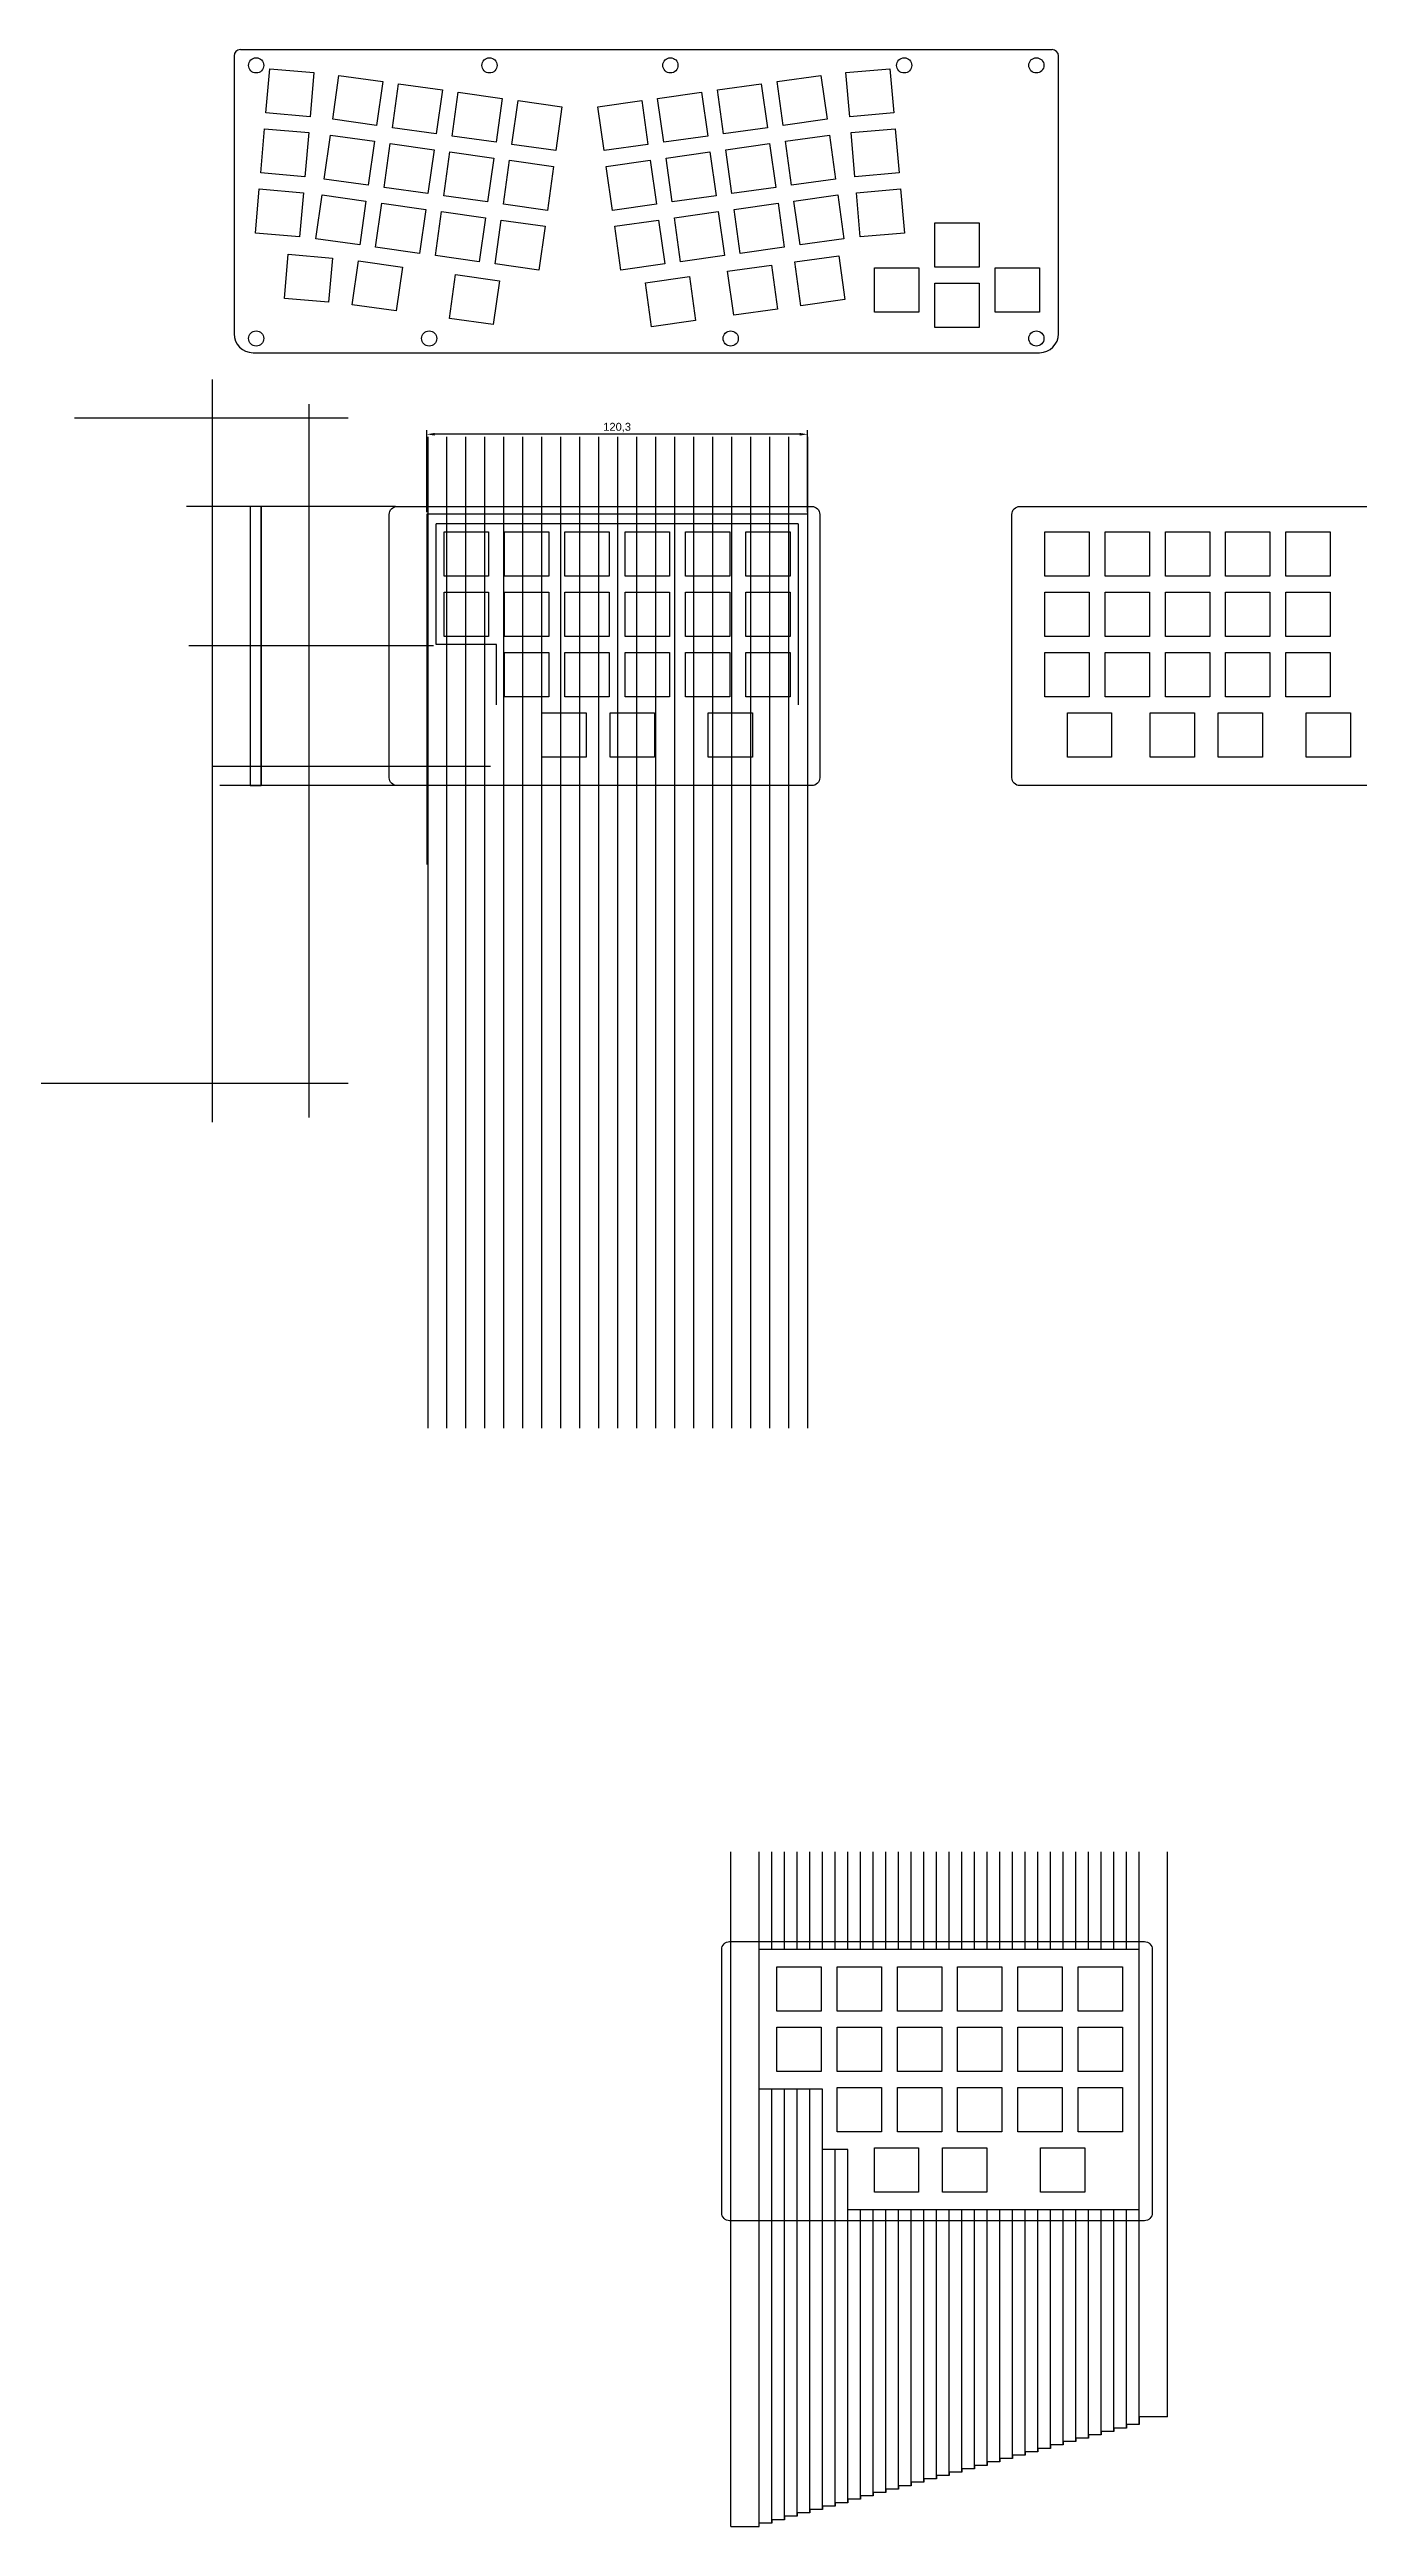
# Model space of a CAD drawing. Header units: millimetres. Extents: x -99 to 1618, y -618 to 242.
# Drawn here: x 708 to 1122, y -618 to 164 of the extents above; entities that cross this region are included whole.
import ezdxf

# ---------------------------------------------------------------- set-up
doc = ezdxf.new("R2010")
doc.units = ezdxf.units.MM
doc.styles.get("Standard").update_dxf_attribs({"font": 'arial.ttf'})
doc.dimstyles.new('ISO-25', dxfattribs={"dimtxt": 2.5, "dimasz": 2.5, "dimexe": 1.25, "dimexo": 0.625, "dimtad": 1, "dimtxsty": 'Standard', "dimcen": 2.5, "dimadec": 0, "dimazin": 0, "dimtfac": 1, "dimtmove": 0, "dimatfit": 3, "dimfxl": 1, "dimarcsym": 0})

# ---------------------------------------------------------------- blocks, each defined once
blk = doc.blocks.new('*D59')
at = {"color": 0, "lineweight": -2, "transparency": 16777216}
for p, q in [((827.56, 17.48), (827.56, 43.37)), ((945.36, 42.12), (830.06, 42.12)), ((947.86, 17.48), (947.86, 43.37))]:
    blk.add_line(p, q, dxfattribs=at)
at = {"color": 0, "transparency": 16777216}
for points in [[(830.06, 42.54), (830.06, 41.7), (827.56, 42.12)], [(945.36, 42.54), (945.36, 41.7), (947.86, 42.12)]]:
    blk.add_solid(points, dxfattribs=at)
at = {"layer": 'Defpoints', "color": 0, "transparency": 16777216}
for p in [(827.56, 42.12), (827.56, 16.86), (947.86, 16.86)]:
    blk.add_point(p, dxfattribs=at)
at = {"color": 0, "transparency": 16777216, "insert": (887.71, 44.25), "char_height": 2.5, "attachment_point": 5}
blk.add_mtext('120,3', dxfattribs=at)
blk = doc.blocks.new('*U64')
at = {"color": 113}
blk.add_line((0, 0), (0, -108.63), dxfattribs=at)
blk = doc.blocks.new('*U65')
at = {"color": 0, "linetype": 'ByBlock', "lineweight": -2, "transparency": 16777216}
for p in [(0, 204.44), (6, 204.44), (12, 204.44), (18, 204.44), (24, 204.44), (30, 204.44), (36, 204.44), (42, 204.44), (48, 204.44), (54, 204.44), (60, 204.44), (66, 204.44), (72, 204.44), (78, 204.44), (84, 204.44), (90, 204.44), (96, 204.44), (102, 204.44), (108, 204.44), (114, 204.44), (120, 204.44), (0, 102.22), (6, 102.22), (12, 102.22), (18, 102.22), (24, 102.22), (30, 102.22), (36, 102.22), (42, 102.22), (48, 102.22), (54, 102.22), (60, 102.22), (66, 102.22), (72, 102.22), (78, 102.22), (84, 102.22), (90, 102.22), (96, 102.22), (102, 102.22), (108, 102.22), (114, 102.22), (120, 102.22), (0, 0), (6, 0), (12, 0), (18, 0), (24, 0), (30, 0), (36, 0), (42, 0), (48, 0), (54, 0), (60, 0), (66, 0), (72, 0), (78, 0), (84, 0), (90, 0), (96, 0), (102, 0), (108, 0), (114, 0), (120, 0)]:
    blk.add_blockref('*U64', p, dxfattribs=at)

msp = doc.modelspace()

# ---------------------------------------------------------------- linework, layer by layer
at = {"color": 9, "true_color": 0xd19cc7}
for p, q in [((766.701, 161.597), (766.701, 73.875)), ((768.701, 163.597), (1025.11, 163.597)), ((1027.11, 73.875), (1027.11, 161.597)), ((868.325, 131.673), (854.462, 133.622)), ((772.701, 67.875), (1021.11, 67.875)), ((942.337, -2.668), (928.338, -2.668)), ((1047.361, -455.796), (1033.362, -455.796))]:
    msp.add_line(p, q, dxfattribs=at)
at = {"color": 235}
for p, q in [((759.767, 59.369), (759.767, -175.099)), ((802.712, 47.181), (716.285, 47.181)), ((790.317, 51.632), (790.317, -173.626)), ((817.712, 19.331), (751.695, 19.331)), ((771.767, 19.331), (771.767, -68.818)), ((775.317, 19.331), (775.317, -68.818)), ((827.562, 16.857), (827.562, -93.734)), ((947.862, 16.857), (827.562, 16.857)), ((947.862, 16.857), (947.862, -71.703)), ((829.712, -24.718), (752.385, -24.718)), ((847.712, -62.818), (759.904, -62.818)), ((817.712, -68.818), (762.192, -68.818)), ((802.712, -162.818), (688.002, -162.818))]:
    msp.add_line(p, q, dxfattribs=at)
at = {"color": 253, "true_color": 0x9898cc}
for p, q in [((830.562, -24.244), (830.562, 13.857)), ((944.862, 13.857), (830.562, 13.857)), ((944.862, 13.857), (944.862, -43.294)), ((849.612, -24.244), (830.562, -24.244)), ((849.612, -43.294), (849.612, -24.244))]:
    msp.add_line(p, q, dxfattribs=at)
at = {"color": 114, "true_color": 0x139b48}
for p, q in [((923.586, -618.471), (923.586, -405.448)), ((932.586, -618.471), (932.586, -405.448)), ((936.586, -436.271), (936.586, -405.448)), ((940.586, -436.271), (940.586, -405.448)), ((944.586, -436.271), (944.586, -405.448)), ((948.586, -436.271), (948.586, -405.448)), ((952.586, -436.271), (952.586, -405.448)), ((956.586, -436.271), (956.586, -405.448)), ((960.586, -436.271), (960.586, -405.448)), ((964.586, -436.271), (964.586, -405.448)), ((968.586, -436.271), (968.586, -405.448)), ((972.586, -436.271), (972.586, -405.448)), ((976.586, -436.271), (976.586, -405.448)), ((980.586, -436.271), (980.586, -405.448)), ((984.586, -436.271), (984.586, -405.448)), ((988.586, -436.271), (988.586, -405.448)), ((992.586, -436.271), (992.586, -405.448)), ((996.586, -436.271), (996.586, -405.448)), ((1000.586, -436.271), (1000.586, -405.448)), ((1004.586, -436.271), (1004.586, -405.448)), ((1008.586, -436.271), (1008.586, -405.448)), ((1012.586, -436.271), (1012.586, -405.448)), ((1016.586, -436.271), (1016.586, -405.448)), ((1020.586, -436.271), (1020.586, -405.448)), ((1024.586, -436.271), (1024.586, -405.448)), ((1028.586, -436.271), (1028.586, -405.448)), ((1032.586, -436.271), (1032.586, -405.448)), ((1036.586, -436.271), (1036.586, -405.448)), ((1040.586, -436.271), (1040.586, -405.448)), ((1044.586, -436.271), (1044.586, -405.448)), ((1048.586, -436.271), (1048.586, -405.448)), ((1052.586, -586.317), (1052.586, -405.448)), ((1061.586, -583.905), (1061.586, -405.448)), ((1052.586, -436.271), (932.586, -436.271)), ((952.586, -480.371), (932.586, -480.371)), ((936.586, -617.399), (936.586, -480.371)), ((940.586, -616.327), (940.586, -480.371)), ((944.586, -615.255), (944.586, -480.371)), ((948.586, -614.184), (948.586, -480.371)), ((952.586, -613.112), (952.586, -480.371)), ((960.586, -499.421), (952.586, -499.421)), ((956.586, -612.04), (956.586, -499.421)), ((960.586, -610.968), (960.586, -499.421)), ((1052.586, -518.471), (960.586, -518.471)), ((964.586, -609.896), (964.586, -518.471)), ((968.586, -608.825), (968.586, -518.471)), ((972.586, -607.753), (972.586, -518.471)), ((976.586, -606.681), (976.586, -518.471)), ((980.586, -605.609), (980.586, -518.471)), ((984.586, -604.537), (984.586, -518.471)), ((988.586, -603.466), (988.586, -518.471)), ((992.586, -602.394), (992.586, -518.471)), ((996.586, -601.322), (996.586, -518.471)), ((1000.586, -600.25), (1000.586, -518.471)), ((1004.586, -599.178), (1004.586, -518.471)), ((1008.586, -598.107), (1008.586, -518.471)), ((1012.586, -597.035), (1012.586, -518.471)), ((1016.586, -595.963), (1016.586, -518.471)), ((1020.586, -594.891), (1020.586, -518.471)), ((1024.586, -593.819), (1024.586, -518.471)), ((1028.586, -592.748), (1028.586, -518.471)), ((1032.586, -591.676), (1032.586, -518.471)), ((1036.586, -590.604), (1036.586, -518.471)), ((1040.586, -589.532), (1040.586, -518.471)), ((1044.586, -588.46), (1044.586, -518.471)), ((1048.586, -587.389), (1048.586, -518.471)), ((1052.586, -586.317), (1048.586, -586.317)), ((1048.586, -586.317), (1048.586, -587.389)), ((1061.586, -583.905), (1052.586, -583.905)), ((1052.586, -583.905), (1052.586, -586.317)), ((1024.586, -593.819), (1020.586, -593.819)), ((1020.586, -593.819), (1020.586, -594.891)), ((1028.586, -592.748), (1024.586, -592.748)), ((1024.586, -592.748), (1024.586, -593.819)), ((1032.586, -591.676), (1028.586, -591.676)), ((1028.586, -591.676), (1028.586, -592.748)), ((1036.586, -590.604), (1032.586, -590.604)), ((1032.586, -590.604), (1032.586, -591.676)), ((1040.586, -589.532), (1036.586, -589.532)), ((1036.586, -589.532), (1036.586, -590.604)), ((1044.586, -588.46), (1040.586, -588.46)), ((1040.586, -588.46), (1040.586, -589.532)), ((1048.586, -587.389), (1044.586, -587.389)), ((1044.586, -587.389), (1044.586, -588.46)), ((996.586, -601.322), (992.586, -601.322)), ((992.586, -601.322), (992.586, -602.394)), ((1000.586, -600.25), (996.586, -600.25)), ((996.586, -600.25), (996.586, -601.322)), ((1004.586, -599.178), (1000.586, -599.178)), ((1000.586, -599.178), (1000.586, -600.25)), ((1008.586, -598.107), (1004.586, -598.107)), ((1004.586, -598.107), (1004.586, -599.178)), ((1012.586, -597.035), (1008.586, -597.035)), ((1008.586, -597.035), (1008.586, -598.107)), ((1016.586, -595.963), (1012.586, -595.963)), ((1012.586, -595.963), (1012.586, -597.035)), ((1020.586, -594.891), (1016.586, -594.891)), ((1016.586, -594.891), (1016.586, -595.963)), ((964.586, -609.896), (960.586, -609.896)), ((960.586, -609.896), (960.586, -610.968)), ((968.586, -608.825), (964.586, -608.825)), ((964.586, -608.825), (964.586, -609.896)), ((972.586, -607.753), (968.586, -607.753)), ((968.586, -607.753), (968.586, -608.825)), ((976.586, -606.681), (972.586, -606.681)), ((972.586, -606.681), (972.586, -607.753)), ((980.586, -605.609), (976.586, -605.609)), ((976.586, -605.609), (976.586, -606.681)), ((984.586, -604.537), (980.586, -604.537)), ((980.586, -604.537), (980.586, -605.609)), ((988.586, -603.466), (984.586, -603.466)), ((984.586, -603.466), (984.586, -604.537)), ((992.586, -602.394), (988.586, -602.394)), ((988.586, -602.394), (988.586, -603.466)), ((936.586, -617.399), (932.586, -617.399)), ((940.586, -616.327), (936.586, -616.327)), ((936.586, -616.327), (936.586, -617.399)), ((944.586, -615.255), (940.586, -615.255)), ((940.586, -615.255), (940.586, -616.327)), ((948.586, -614.184), (944.586, -614.184)), ((944.586, -614.184), (944.586, -615.255)), ((952.586, -613.112), (948.586, -613.112)), ((948.586, -613.112), (948.586, -614.184)), ((956.586, -612.04), (952.586, -612.04)), ((952.586, -612.04), (952.586, -613.112)), ((960.586, -610.968), (956.586, -610.968)), ((956.586, -610.968), (956.586, -612.04)), ((923.586, -618.471), (932.586, -618.471))]:
    msp.add_line(p, q, dxfattribs=at)
at = {"color": 9, "true_color": 0xd19cc7}
for points in [[(778.012, 157.554), (791.959, 156.334), (790.739, 142.388), (776.792, 143.608), (778.012, 157.554)], [(959.941, 156.334), (973.887, 157.554), (975.108, 143.608), (961.161, 142.388), (959.941, 156.334)], [(799.816, 155.438), (813.68, 153.49), (811.731, 139.627), (797.868, 141.575), (799.816, 155.438)], [(818.681, 152.787), (832.544, 150.839), (830.596, 136.976), (816.733, 138.924), (818.681, 152.787)], [(837.546, 150.136), (851.409, 148.188), (849.461, 134.325), (835.597, 136.273), (837.546, 150.136)], [(900.491, 148.188), (914.354, 150.136), (916.303, 136.273), (902.439, 134.325), (900.491, 148.188)], [(919.356, 150.839), (933.219, 152.787), (935.167, 138.924), (921.304, 136.976), (919.356, 150.839)], [(938.22, 153.49), (952.083, 155.439), (954.032, 141.575), (940.168, 139.627), (938.22, 153.49)], [(856.41, 147.485), (870.274, 145.536), (868.325, 131.673), (854.462, 133.622), (856.41, 147.485)], [(881.626, 145.536), (895.49, 147.485), (897.438, 133.622), (883.575, 131.673), (881.626, 145.536)], [(776.352, 138.576), (790.298, 137.356), (789.078, 123.41), (775.132, 124.63), (776.352, 138.576)], [(797.165, 136.574), (811.028, 134.625), (809.08, 120.762), (795.217, 122.711), (797.165, 136.574)], [(816.03, 133.923), (829.893, 131.974), (827.945, 118.111), (814.081, 120.06), (816.03, 133.923)], [(922.007, 131.974), (935.87, 133.923), (937.818, 120.06), (923.955, 118.111), (922.007, 131.974)], [(940.871, 134.626), (954.735, 136.574), (956.683, 122.711), (942.82, 120.762), (940.871, 134.626)], [(961.601, 137.356), (975.548, 138.576), (976.768, 124.63), (962.822, 123.41), (961.601, 137.356)], [(834.894, 131.271), (848.758, 129.323), (846.809, 115.46), (832.946, 117.408), (834.894, 131.271)], [(853.759, 128.62), (867.622, 126.672), (865.674, 112.809), (851.811, 114.757), (853.759, 128.62)], [(884.278, 126.672), (898.141, 128.62), (900.089, 114.757), (886.226, 112.809), (884.278, 126.672)], [(903.142, 129.323), (917.006, 131.271), (918.954, 117.408), (905.091, 115.46), (903.142, 129.323)], [(774.692, 119.599), (788.638, 118.379), (787.418, 104.433), (773.472, 105.653), (774.692, 119.599)], [(794.514, 117.709), (808.377, 115.761), (806.429, 101.898), (792.566, 103.846), (794.514, 117.709)], [(943.523, 115.761), (957.386, 117.709), (959.334, 103.846), (945.471, 101.898), (943.523, 115.761)], [(963.262, 118.379), (977.208, 119.599), (978.428, 105.653), (964.482, 104.433), (963.262, 118.379)], [(813.379, 115.058), (827.242, 113.109), (825.294, 99.246), (811.43, 101.195), (813.379, 115.058)], [(832.243, 112.407), (846.106, 110.458), (844.158, 96.595), (830.295, 98.544), (832.243, 112.407)], [(851.108, 109.755), (864.971, 107.807), (863.023, 93.944), (849.159, 95.892), (851.108, 109.755)], [(886.929, 107.807), (900.792, 109.755), (902.74, 95.892), (888.877, 93.944), (886.929, 107.807)], [(905.793, 110.458), (919.657, 112.407), (921.605, 98.544), (907.742, 96.595), (905.793, 110.458)], [(924.658, 113.109), (938.521, 115.058), (940.47, 101.195), (926.606, 99.246), (924.658, 113.109)], [(988.061, 108.924), (1002.061, 108.924), (1002.061, 94.925), (988.061, 94.925), (988.061, 108.924)], [(783.817, 98.953), (797.763, 97.733), (796.543, 83.787), (782.597, 85.007), (783.817, 98.953)], [(806.011, 96.856), (819.875, 94.908), (817.926, 81.045), (804.063, 82.993), (806.011, 96.856)], [(922.595, 93.582), (936.458, 95.531), (938.406, 81.668), (924.543, 79.719), (922.595, 93.582)], [(943.816, 96.565), (957.679, 98.513), (959.628, 84.65), (945.764, 82.702), (943.816, 96.565)], [(969.011, 94.636), (983.011, 94.636), (983.011, 80.637), (969.011, 80.637), (969.011, 94.636)], [(1007.111, 94.636), (1021.111, 94.636), (1021.111, 80.637), (1007.111, 80.637), (1007.111, 94.636)], [(836.665, 92.548), (850.528, 90.6), (848.58, 76.737), (834.717, 78.685), (836.665, 92.548)], [(896.655, 89.937), (910.518, 91.885), (912.466, 78.022), (898.603, 76.074), (896.655, 89.937)], [(988.061, 89.874), (1002.061, 89.874), (1002.061, 75.875), (988.061, 75.875), (988.061, 89.874)], [(833.087, 11.331), (847.087, 11.331), (847.087, -2.668), (833.087, -2.668), (833.087, 11.331)], [(852.137, 11.331), (866.137, 11.331), (866.137, -2.668), (852.137, -2.668), (852.137, 11.331)], [(871.187, 11.331), (885.187, 11.331), (885.187, -2.668), (871.187, -2.668), (871.187, 11.331)], [(890.237, 11.331), (904.237, 11.331), (904.237, -2.668), (890.237, -2.668), (890.237, 11.331)], [(909.287, 11.331), (923.287, 11.331), (923.287, -2.668), (909.287, -2.668), (909.287, 11.331)], [(928.337, 11.331), (942.337, 11.331), (942.337, -2.668), (928.337, -2.668), (928.337, 11.331)], [(1022.758, 11.331), (1036.757, 11.331), (1036.757, -2.668), (1022.758, -2.668), (1022.758, 11.331)], [(1041.808, 11.331), (1055.807, 11.331), (1055.807, -2.668), (1041.808, -2.668), (1041.808, 11.331)], [(1060.858, 11.331), (1074.857, 11.331), (1074.857, -2.668), (1060.858, -2.668), (1060.858, 11.331)], [(1079.908, 11.331), (1093.907, 11.331), (1093.907, -2.668), (1079.908, -2.668), (1079.908, 11.331)], [(1098.958, 11.331), (1112.957, 11.331), (1112.957, -2.668), (1098.958, -2.668), (1098.958, 11.331)], [(833.087, -7.719), (847.087, -7.719), (847.087, -21.718), (833.087, -21.718), (833.087, -7.719)], [(852.137, -7.719), (866.137, -7.719), (866.137, -21.718), (852.137, -21.718), (852.137, -7.719)], [(871.187, -7.719), (885.187, -7.719), (885.187, -21.718), (871.187, -21.718), (871.187, -7.719)], [(890.237, -7.719), (904.237, -7.719), (904.237, -21.718), (890.237, -21.718), (890.237, -7.719)], [(909.287, -7.719), (923.287, -7.719), (923.287, -21.718), (909.287, -21.718), (909.287, -7.719)], [(928.337, -7.719), (942.337, -7.719), (942.337, -21.718), (928.337, -21.718), (928.337, -7.719)], [(1022.758, -7.719), (1036.757, -7.719), (1036.757, -21.719), (1022.758, -21.719), (1022.758, -7.719)], [(1041.808, -7.719), (1055.807, -7.719), (1055.807, -21.719), (1041.808, -21.719), (1041.808, -7.719)], [(1060.858, -7.719), (1074.857, -7.719), (1074.857, -21.718), (1060.858, -21.718), (1060.858, -7.719)], [(1079.908, -7.719), (1093.907, -7.719), (1093.907, -21.718), (1079.908, -21.718), (1079.908, -7.719)], [(1098.958, -7.719), (1112.957, -7.719), (1112.957, -21.718), (1098.958, -21.718), (1098.958, -7.719)], [(852.137, -26.769), (866.137, -26.769), (866.137, -40.768), (852.137, -40.768), (852.137, -26.769)], [(871.187, -26.769), (885.187, -26.769), (885.187, -40.768), (871.187, -40.768), (871.187, -26.769)], [(890.237, -26.769), (904.237, -26.769), (904.237, -40.768), (890.237, -40.768), (890.237, -26.769)], [(909.287, -26.769), (923.287, -26.769), (923.287, -40.768), (909.287, -40.768), (909.287, -26.769)], [(928.337, -26.769), (942.337, -26.769), (942.337, -40.768), (928.337, -40.768), (928.337, -26.769)], [(1022.758, -26.769), (1036.757, -26.769), (1036.757, -40.769), (1022.758, -40.769), (1022.758, -26.769)], [(1041.808, -26.769), (1055.807, -26.769), (1055.807, -40.769), (1041.808, -40.769), (1041.808, -26.769)], [(1060.858, -26.769), (1074.857, -26.769), (1074.857, -40.769), (1060.858, -40.769), (1060.858, -26.769)], [(1079.908, -26.769), (1093.907, -26.769), (1093.907, -40.769), (1079.908, -40.769), (1079.908, -26.769)], [(1098.958, -26.769), (1112.957, -26.769), (1112.957, -40.769), (1098.958, -40.769), (1098.958, -26.769)], [(863.918, -45.819), (877.918, -45.819), (877.918, -59.818), (863.918, -59.818), (863.918, -45.819)], [(885.475, -45.819), (899.474, -45.819), (899.474, -59.818), (885.475, -59.818), (885.475, -45.819)], [(916.43, -45.819), (930.429, -45.819), (930.429, -59.818), (916.43, -59.818), (916.43, -45.819)], [(1029.902, -45.819), (1043.901, -45.819), (1043.901, -59.819), (1029.902, -59.819), (1029.902, -45.819)], [(1056.097, -45.819), (1070.096, -45.819), (1070.096, -59.819), (1056.097, -59.819), (1056.097, -45.819)], [(1077.527, -45.819), (1091.526, -45.819), (1091.526, -59.819), (1077.527, -59.819), (1077.527, -45.819)], [(1105.333, -45.82), (1119.332, -45.82), (1119.332, -59.819), (1105.333, -59.819), (1105.333, -45.82)], [(938.111, -441.796), (952.111, -441.796), (952.111, -455.795), (938.111, -455.795), (938.111, -441.796)], [(957.161, -441.796), (971.161, -441.796), (971.161, -455.795), (957.161, -455.795), (957.161, -441.796)], [(976.211, -441.796), (990.211, -441.796), (990.211, -455.796), (976.211, -455.796), (976.211, -441.796)], [(995.261, -441.796), (1009.261, -441.796), (1009.261, -455.796), (995.261, -455.796), (995.261, -441.796)], [(1014.311, -441.796), (1028.311, -441.796), (1028.311, -455.796), (1014.311, -455.796), (1014.311, -441.796)], [(1033.361, -441.796), (1047.361, -441.796), (1047.361, -455.796), (1033.361, -455.796), (1033.361, -441.796)], [(938.111, -460.846), (952.111, -460.846), (952.111, -474.846), (938.111, -474.846), (938.111, -460.846)], [(957.161, -460.846), (971.161, -460.846), (971.161, -474.846), (957.161, -474.846), (957.161, -460.846)], [(976.211, -460.847), (990.211, -460.847), (990.211, -474.846), (976.211, -474.846), (976.211, -460.847)], [(995.261, -460.846), (1009.261, -460.846), (1009.261, -474.846), (995.261, -474.846), (995.261, -460.846)], [(1014.311, -460.846), (1028.311, -460.846), (1028.311, -474.846), (1014.311, -474.846), (1014.311, -460.846)], [(1033.361, -460.846), (1047.361, -460.846), (1047.361, -474.846), (1033.361, -474.846), (1033.361, -460.846)], [(957.161, -479.897), (971.161, -479.897), (971.161, -493.896), (957.161, -493.896), (957.161, -479.897)], [(976.211, -479.897), (990.211, -479.897), (990.211, -493.896), (976.211, -493.896), (976.211, -479.897)], [(995.261, -479.897), (1009.261, -479.897), (1009.261, -493.896), (995.261, -493.896), (995.261, -479.897)], [(1014.311, -479.897), (1028.311, -479.897), (1028.311, -493.896), (1014.311, -493.896), (1014.311, -479.897)], [(1033.361, -479.897), (1047.361, -479.897), (1047.361, -493.896), (1033.361, -493.896), (1033.361, -479.897)], [(968.942, -498.947), (982.941, -498.947), (982.941, -512.946), (968.942, -512.946), (968.942, -498.947)], [(990.499, -498.947), (1004.498, -498.947), (1004.498, -512.946), (990.499, -512.946), (990.499, -498.947)], [(1021.453, -498.947), (1035.453, -498.947), (1035.453, -512.946), (1021.453, -512.946), (1021.453, -498.947)]]:
    msp.add_lwpolyline(points, close=True, dxfattribs=at)
at = {"color": 32, "true_color": 0xcd6928}
msp.add_lwpolyline([(775.317, 19.331), (771.767, 19.331), (771.767, -68.818), (775.317, -68.818)], close=True, dxfattribs=at)
for points in [[(818.212, 19.331), (949.212, 19.331, -0.4142136), (951.712, 16.831), (951.712, -66.318, -0.4142136), (949.212, -68.818), (818.212, -68.818, -0.4142136), (815.712, -66.318), (815.712, 16.831, -0.4142136)], [(1014.883, 19.331), (1163.883, 19.331, -0.4142135), (1166.383, 16.831), (1166.383, -66.318, -0.4142136), (1163.883, -68.818), (1014.883, -68.818, -0.4142136), (1012.383, -66.318), (1012.383, 16.831, -0.4142136)], [(923.236, -433.796), (1054.236, -433.796, -0.4142136), (1056.736, -436.296), (1056.736, -519.446, -0.4142136), (1054.236, -521.946), (923.236, -521.946, -0.4142136), (920.736, -519.446), (920.736, -436.296, -0.4142136)]]:
    msp.add_lwpolyline(points, format="xyb", close=True, dxfattribs=at)
at = {"color": 9, "true_color": 0xd19cc7}
for centre in [(773.701, 158.597), (847.376, 158.597), (904.524, 158.597), (978.374, 158.597), (1020.11, 158.597), (773.701, 72.375), (828.326, 72.375), (923.574, 72.375), (1020.11, 72.375)]:
    msp.add_circle(centre, 2.4, dxfattribs=at)
for centre, radius, start, end in [((768.701, 161.597), 2, 90, 180), ((1025.11, 161.597), 2, 0, 90), ((772.701, 73.875), 6, 180, 270), ((1021.11, 73.875), 6, 270, 0)]:
    msp.add_arc(centre, radius, start, end, dxfattribs=at)

# ---------------------------------------------------------------- block references
at = {"color": 113}
msp.add_blockref('*U65', (827.862, -163.077), dxfattribs=at)

# ---------------------------------------------------------------- dimensions: what is measured, and where the dimension line sits
at = {"color": 235}
dim = msp.add_linear_dim(base=(827.562, 42.119), p1=(947.862, 16.857), p2=(827.562, 16.857), dimstyle='ISO-25', dxfattribs=at)
dim.commit()
dim.dimension.update_dxf_attribs({"geometry": '*D59', "text_midpoint": (887.712, 44.246)})

doc.saveas('drawing.dxf')
